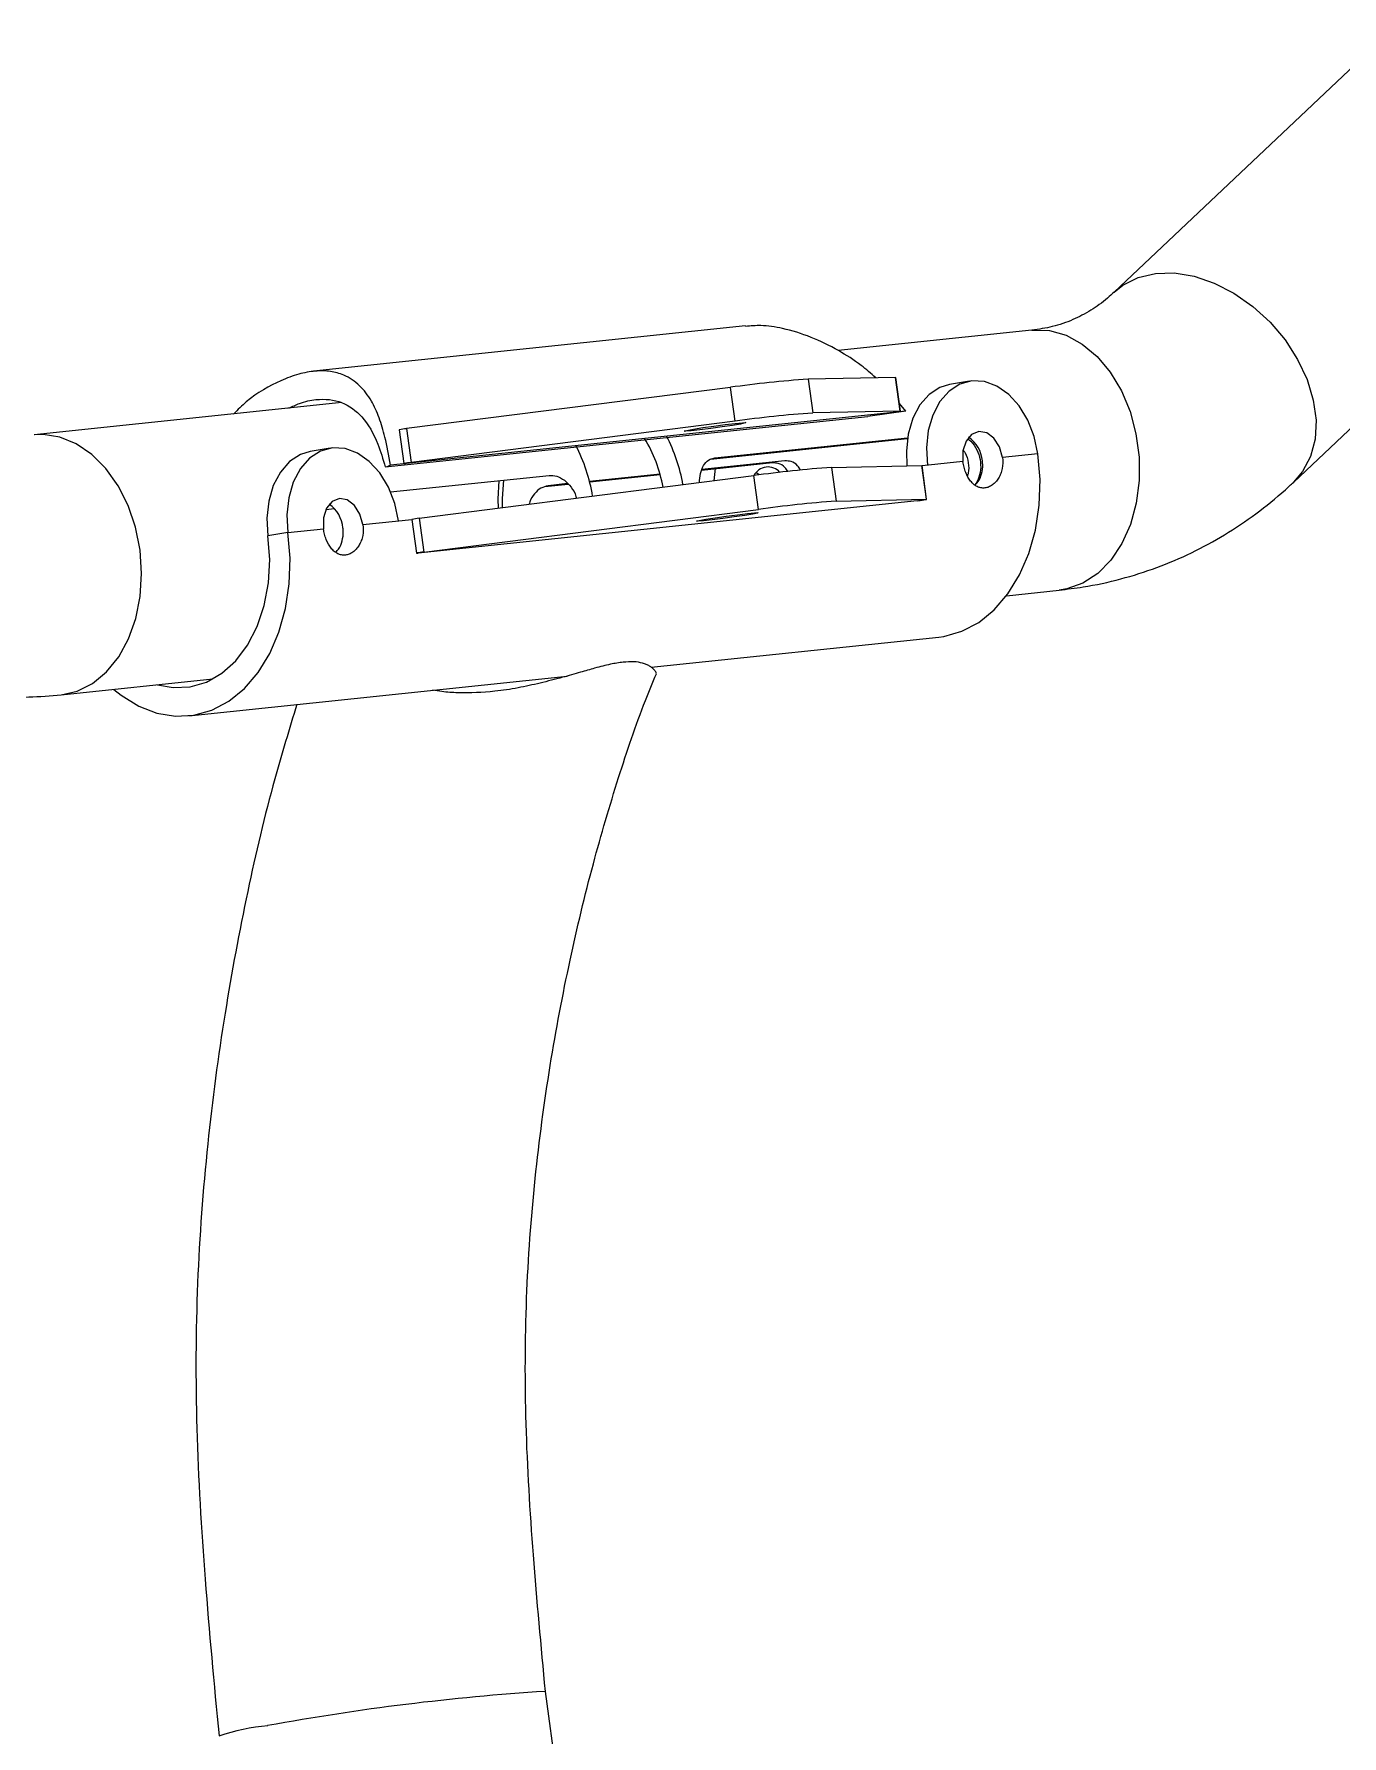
# Model space of a CAD drawing. Header units: millimetres. Extents: x -696 to 165, y -344 to 645.
# Drawn here: x -95.7 to 19.5, y 474.9 to 624.7 of the extents above; entities that cross this region are included whole.
import ezdxf

# ---------------------------------------------------------------- set-up
doc = ezdxf.new("R2010")
doc.units = ezdxf.units.MM

msp = doc.modelspace()

# ---------------------------------------------------------------- linework, layer by layer
at = {"color": 7, "linetype": 'Continuous', "lineweight": 15}
for p, q in [((23.45, 624.68), (-0.6, 601.97)), ((15.2, 585.25), (39.24, 607.96)), ((-33.05, 598.99), (-71.09, 595)), ((-7.84, 598.61), (-24.89, 596.83)), ((-34.38, 593.58), (-62.9, 589.95)), ((-33.97, 590.61), (-34.38, 593.58)), ((-19.84, 594.46), (-27.53, 594.3)), ((-27.53, 594.3), (-27.13, 591.33)), ((-19.84, 594.46), (-19.82, 594.46)), ((-19.43, 591.49), (-19.84, 594.46)), ((-19.42, 591.49), (-19.82, 594.46)), ((-13.33, 594.13), (-15.09, 593.84)), ((-68.6, 592.24), (-95.68, 589.4)), ((-18.94, 591.5), (-19.51, 592.16)), ((-18.94, 591.5), (-64.3, 586.75)), ((-33.97, 590.61), (-62.49, 586.98)), ((-19.43, 591.49), (-27.13, 591.33)), ((-18.94, 591.5), (-22.3, 591.03)), ((-63.53, 589.85), (-63.12, 586.88)), ((-62.9, 589.95), (-62.49, 586.98)), ((-69.61, 588.23), (-71.38, 587.94)), ((-7.31, 587.74), (-10.44, 587.41)), ((-61.79, 582.07), (-32.32, 585.82)), ((-35.72, 586.47), (-35.84, 585.37)), ((-31.92, 582.85), (-32.32, 585.82)), ((-31.86, 585.88), (-32.13, 586.08)), ((-25.48, 586.54), (-17.53, 586.71)), ((-25.48, 586.54), (-25.07, 583.57)), ((-17.53, 586.71), (-17.51, 586.71)), ((-17.12, 583.74), (-17.53, 586.71)), ((-13.91, 587.05), (-17.51, 586.67)), ((-17.11, 583.74), (-17.51, 586.71)), ((-61.38, 579.09), (-31.92, 582.85)), ((-25.07, 583.57), (-17.12, 583.74)), ((-73.33, 580.81), (-70.2, 581.14)), ((-66.73, 581.51), (-62.42, 581.96)), ((-62.42, 581.96), (-62.02, 578.99)), ((-61.79, 582.07), (-61.38, 579.09)), ((-73.33, 580.81), (-75.09, 580.52)), ((-10.07, 575.25), (-5.44, 575.74)), ((-41.36, 568.96), (-16.04, 571.61)), ((-93.28, 566.53), (-79.93, 567.93)), ((-82.06, 564.69), (-48.76, 568.18)), ((-25.09, 291.28), (-50.67, 478.82))]:
    msp.add_line(p, q, dxfattribs=at)
at = {"color": 144, "linetype": 'Continuous', "lineweight": 0}
for p, q in [((-64.76, 586.58), (-22.3, 591.03)), ((-36.13, 587.27), (-18.8, 589.08)), ((-35.75, 587.37), (-18.79, 589.15)), ((-29.58, 587.11), (-36.89, 586.35)), ((-64.3, 584.38), (-50.34, 585.84)), ((-40.58, 585.96), (-46.79, 585.31)), ((-40.57, 585.89), (-46.77, 585.24)), ((-30.67, 586.93), (-36.92, 586.28)), ((-48.65, 585.05), (-50.71, 584.83)), ((-48.71, 585.11), (-50.43, 584.93)), ((-69.22, 582.89), (-70, 582.81)), ((-17.95, 583.61), (-61.87, 579))]:
    msp.add_line(p, q, dxfattribs=at)
at = {"color": 8, "linetype": 'Continuous', "lineweight": 15, "flags": 128}
for points in [[(-0.59, 601.97), (0.17, 602.58), (1.51, 603.25), (3.03, 603.61), (4.69, 603.65), (6.43, 603.36), (8.2, 602.76), (9.94, 601.87), (11.6, 600.71), (13.12, 599.33), (14.45, 597.76), (15.55, 596.05), (16.39, 594.27), (16.93, 592.47), (17.17, 590.7), (17.08, 589.03), (16.69, 587.5), (15.99, 586.17), (15.19, 585.24)], [(-7.84, 598.61), (-7.78, 598.62), (-6.3, 598.58), (-4.83, 598.17), (-3.42, 597.4), (-2.11, 596.31), (-0.95, 594.92), (0.03, 593.29), (0.8, 591.46), (1.32, 589.49), (1.6, 587.45), (1.6, 585.4), (1.34, 583.4), (0.83, 581.53), (0.07, 579.84), (-0.9, 578.38), (-2.05, 577.21), (-3.35, 576.36), (-4.76, 575.85), (-5.44, 575.74)], [(-86.75, 581.27), (-87.4, 583.18), (-88.28, 584.92), (-89.36, 586.44), (-90.6, 587.68), (-91.96, 588.61), (-93.41, 589.2), (-94.89, 589.43), (-95.65, 589.4)], [(-93.28, 566.53), (-91.89, 566.84), (-90.53, 567.53), (-89.3, 568.54), (-88.23, 569.86), (-87.37, 571.44), (-86.73, 573.23), (-86.34, 575.17), (-86.21, 577.2), (-86.35, 579.26), (-86.75, 581.27)]]:
    msp.add_lwpolyline(points, dxfattribs=at)
at = {"color": 7, "linetype": 'Continuous', "lineweight": 15, "flags": 128}
for points in [[(-15.09, 593.84), (-15.95, 593.58), (-16.9, 592.96), (-17.71, 592.04), (-18.33, 590.86), (-18.73, 589.48), (-18.89, 587.98), (-18.84, 586.68)], [(-7.31, 587.74), (-7.64, 589.27), (-8.2, 590.7), (-8.96, 591.95), (-9.88, 592.97), (-10.92, 593.7), (-12.01, 594.1), (-13.12, 594.16), (-14.18, 593.87), (-15.14, 593.25), (-15.95, 592.33), (-16.57, 591.15), (-16.97, 589.78), (-17.13, 588.27), (-17.04, 586.72)], [(-37.63, 589.91), (-36.8, 590.04), (-35.83, 590.18), (-34.84, 590.31), (-33.96, 590.41), (-33.33, 590.47), (-33.02, 590.49), (-33.08, 590.45), (-33.49, 590.36), (-34.2, 590.24), (-35.12, 590.11), (-36.12, 589.97), (-37.07, 589.85), (-37.83, 589.77), (-38.31, 589.73), (-38.44, 589.74), (-38.21, 589.8), (-37.63, 589.91)], [(-20.26, 591.36), (-20.13, 591.38), (-19.98, 591.4), (-19.82, 591.42), (-19.67, 591.44), (-19.54, 591.46), (-19.45, 591.48), (-19.42, 591.49), (-19.43, 591.49)], [(-10.44, 587.41), (-10.7, 588.34), (-11.19, 589.11), (-11.82, 589.59), (-12.51, 589.7), (-13.15, 589.45), (-13.64, 588.85), (-13.91, 588.01), (-13.91, 587.05)], [(-71.38, 587.94), (-72.23, 587.68), (-73.19, 587.06), (-74, 586.13), (-74.62, 584.95), (-75.02, 583.58), (-75.18, 582.08), (-75.09, 580.52)], [(-63.6, 581.84), (-63.93, 583.37), (-64.49, 584.79), (-65.25, 586.05), (-66.17, 587.06), (-67.2, 587.79), (-68.3, 588.2), (-69.41, 588.26), (-70.47, 587.97), (-71.43, 587.35), (-72.23, 586.43), (-72.86, 585.25), (-73.26, 583.87), (-73.42, 582.37), (-73.33, 580.81)], [(-16.04, 571.61), (-15.59, 571.67), (-14.02, 572.12), (-12.52, 572.9), (-11.16, 574.01), (-9.95, 575.42), (-8.93, 577.08), (-8.12, 578.97), (-7.54, 581.03), (-7.21, 583.22), (-7.13, 585.47), (-7.31, 587.74)], [(-62.49, 586.98), (-62.65, 586.95), (-62.81, 586.93), (-62.95, 586.91), (-63.05, 586.89), (-63.11, 586.88), (-63.12, 586.87), (-63.07, 586.88), (-62.98, 586.88)], [(-66.73, 581.51), (-66.99, 582.44), (-67.47, 583.2), (-68.11, 583.68), (-68.8, 583.8), (-69.44, 583.54), (-69.93, 582.95), (-70.2, 582.1), (-70.2, 581.14)], [(-17.95, 583.61), (-17.82, 583.62), (-17.67, 583.64), (-17.51, 583.67), (-17.35, 583.69), (-17.23, 583.71), (-17.14, 583.72), (-17.11, 583.73), (-17.12, 583.74)], [(-36.55, 581.98), (-35.72, 582.11), (-34.75, 582.25), (-33.76, 582.38), (-32.88, 582.49), (-32.25, 582.55), (-31.94, 582.56), (-31.99, 582.52), (-32.41, 582.44), (-33.12, 582.32), (-34.04, 582.18), (-35.04, 582.05), (-35.99, 581.93), (-36.75, 581.84), (-37.23, 581.81), (-37.36, 581.82), (-37.13, 581.88), (-36.55, 581.98)], [(-88.65, 567.01), (-88, 566.49), (-86.47, 565.54), (-84.87, 564.92), (-83.24, 564.66), (-81.61, 564.75), (-80.03, 565.19), (-78.54, 565.98), (-77.17, 567.09), (-75.96, 568.49), (-74.94, 570.16), (-74.13, 572.05), (-73.55, 574.11), (-73.22, 576.29), (-73.15, 578.55), (-73.33, 580.81)], [(-61.38, 579.09), (-61.54, 579.07), (-61.7, 579.05), (-61.84, 579.03), (-61.95, 579.01), (-62.01, 579), (-62.01, 578.99), (-61.97, 578.99), (-61.87, 579)]]:
    msp.add_lwpolyline(points, dxfattribs=at)
at = {"color": 144, "linetype": 'Continuous', "lineweight": 0, "flags": 128}
for points in [[(-54.81, 582.95), (-54.83, 583.75), (-54.75, 585.38)], [(-54.44, 583), (-54.45, 583.79), (-54.33, 585.42)], [(-84.81, 567.42), (-83.44, 567.16), (-81.95, 567.22), (-80.5, 567.65), (-79.15, 568.42), (-77.93, 569.52), (-76.88, 570.91), (-76.03, 572.55), (-75.42, 574.39), (-75.05, 576.37), (-74.94, 578.44), (-75.09, 580.52)]]:
    msp.add_lwpolyline(points, dxfattribs=at)
at = {"color": 7, "linetype": 'Continuous', "lineweight": 15}
for centre, radius, start, end in [((-20.77, 496.82), 97.72, 93.9696, 98.0052), ((-20.36, 493.84), 97.72, 93.9696, 98.0052), ((-62.39, 584.73), 5.24, 95.5701, 102.5698), ((-15.04, 586.86), 2.85, 5.0947, 55.119), ((-65.15, 588.39), 1.85, 282.189, 297.4425), ((-18.71, 489.05), 97.72, 93.9696, 98.0052), ((-31.07, 585.18), 1.4, 41.2537, 152.7673), ((-71.33, 580.96), 2.85, 5.0947, 55.119), ((-18.31, 486.08), 97.72, 93.9696, 98.0052), ((-61.28, 576.85), 5.24, 95.5701, 102.5698), ((-37.59, 272.11), 207.13, 93.6214, 100.4381), ((-73.37, 456.83), 19.05, 95.2424, 108.4553)]:
    msp.add_arc(centre, radius, start, end, dxfattribs=at)
at = {"color": 144, "linetype": 'Continuous', "lineweight": 0}
for centre, radius, start, end in [((-52.84, 582.5), 12.74, 10.4249, 31.1695), ((-53.24, 582.43), 14.91, 10.0112, 27.3868), ((-61.27, 581.58), 14.96, 9.3631, 27.3669)]:
    msp.add_arc(centre, radius, start, end, dxfattribs=at)
for points, knots in [([(-0.6, 601.97), (-0.79, 601.79), (-1.46, 601.18), (-2.66, 600.32), (-4.26, 599.49), (-5.95, 598.89), (-7.23, 598.7), (-7.84, 598.61)], [0, 0, 0, 0, 0.092154, 0.310298, 0.538031, 0.780066, 1, 1, 1, 1]), ([(-73.25, 591.75), (-72.94, 591.9), (-72.13, 592.29), (-70.49, 592.64), (-68.51, 592.42), (-66.67, 591.06), (-65.49, 589.03), (-64.97, 587.27), (-64.76, 586.58)], [0, 0, 0, 0, 0.073845, 0.193351, 0.402412, 0.612981, 0.848671, 1, 1, 1, 1]), ([(-13.48, 589.04), (-13.44, 589.02), (-13.18, 588.85), (-12.78, 588.31), (-12.41, 587.47), (-12.31, 586.54), (-12.46, 585.67), (-12.73, 585.22), (-12.86, 585)], [0, 0, 0, 0, 0.030966, 0.230998, 0.431161, 0.627761, 0.821713, 1, 1, 1, 1]), ([(-37.09, 585.21), (-37.09, 585.27), (-37.11, 585.63), (-36.98, 586.22), (-36.69, 586.88), (-36.25, 587.27), (-35.89, 587.34), (-35.75, 587.37)], [0, 0, 0, 0, 0.0480035, 0.301787, 0.5598956, 0.8214094, 1, 1, 1, 1]), ([(-28.2, 586.3), (-28.28, 586.44), (-28.52, 586.8), (-29, 587.1), (-29.4, 587.11), (-29.58, 587.11)], [0, 0, 0, 0, 0.249002, 0.654925, 1, 1, 1, 1]), ([(-13.88, 588.06), (-13.82, 587.98), (-13.59, 587.66), (-13.42, 586.95), (-13.38, 586.23), (-13.49, 585.88), (-13.52, 585.79)], [0, 0, 0, 0, 0.12409, 0.508801, 0.884739, 1, 1, 1, 1]), ([(-12.83, 584.99), (-12.75, 585.07), (-12.5, 585.33), (-12.24, 585.97), (-12.15, 586.63), (-12.19, 587.01), (-12.2, 587.12)], [0, 0, 0, 0, 0.178358, 0.524243, 0.870676, 1, 1, 1, 1]), ([(-50.34, 585.84), (-50.12, 585.84), (-49.68, 585.82), (-48.98, 585.44), (-48.38, 584.82), (-48.03, 584.24), (-47.95, 583.88), (-47.94, 583.83)], [0, 0, 0, 0, 0.237176, 0.474185, 0.715497, 0.959809, 1, 1, 1, 1]), ([(-29.32, 586.18), (-29.4, 586.31), (-29.64, 586.65), (-30.12, 586.92), (-30.5, 586.93), (-30.67, 586.93)], [0, 0, 0, 0, 0.244188, 0.665019, 1, 1, 1, 1]), ([(-50.43, 584.93), (-50.64, 584.88), (-51.07, 584.77), (-51.64, 584.24), (-52.01, 583.73), (-52.08, 583.37), (-52.09, 583.3)], [0, 0, 0, 0, 0.307879, 0.61547, 0.930472, 1, 1, 1, 1]), ([(-5.44, 575.74), (-4.73, 575.83), (-2.91, 576.05), (-0.02, 576.68), (3.17, 577.68), (6.23, 578.99), (9.15, 580.57), (11.91, 582.43), (13.9, 584.04), (14.96, 585.02), (15.2, 585.25)], [0, 0, 0, 0, 0.091861, 0.237569, 0.382377, 0.526388, 0.670035, 0.813625, 0.957599, 1, 1, 1, 1]), ([(-69.12, 579.08), (-69.04, 579.17), (-68.78, 579.42), (-68.53, 580.06), (-68.44, 580.72), (-68.48, 581.11), (-68.49, 581.21)], [0, 0, 0, 0, 0.178358, 0.5242425, 0.870676, 1, 1, 1, 1]), ([(-43.83, 569.4), (-44.19, 569.35), (-44.75, 569.27), (-45.62, 569.06), (-46.49, 568.83), (-47.67, 568.49), (-49.27, 568.03), (-51.11, 567.56), (-53.09, 567.11), (-55.52, 566.75), (-57.78, 566.66), (-59.6, 566.77), (-60.34, 566.89), (-60.61, 566.94)], [0, 0, 0, 0, 0.082555, 0.127003, 0.17385, 0.25067, 0.34532, 0.459695, 0.570347, 0.685539, 0.868738, 0.951526, 1, 1, 1, 1]), ([(-40.95, 568.4), (-40.94, 568.4), (-40.89, 568.43), (-40.97, 568.6), (-41.19, 568.84), (-41.48, 569.06), (-41.77, 569.2), (-42.2, 569.35), (-42.82, 569.46), (-43.5, 569.42), (-43.83, 569.4)], [0, 0, 0, 0, 0.013557, 0.218284, 0.41229, 0.519136, 0.616644, 0.70466, 0.859141, 1, 1, 1, 1])]:
    msp.add_open_spline(points, degree=3, knots=knots, dxfattribs=at)
at = {"color": 7, "linetype": 'Continuous', "lineweight": 15}
for points, knots in [([(-21.59, 594.43), (-22.01, 594.8), (-23.04, 595.7), (-24.96, 596.92), (-27.31, 598.07), (-29.63, 598.78), (-31.59, 599.08), (-32.6, 598.99), (-33.04, 598.95)], [0, 0, 0, 0, 0.121555, 0.296122, 0.497681, 0.706906, 0.872831, 1, 1, 1, 1]), ([(-64.3, 586.75), (-64.45, 587.59), (-64.73, 589.11), (-65.28, 590.95), (-65.99, 592.5), (-66.99, 593.81), (-68.22, 594.65), (-69.58, 595.03), (-70.91, 595.06), (-72.39, 594.79), (-74.42, 594.02), (-76.46, 592.9), (-77.75, 591.61), (-78.12, 591.24)], [0, 0, 0, 0, 0.110215, 0.197795, 0.287189, 0.389681, 0.496003, 0.569867, 0.645807, 0.719713, 0.795896, 0.94153, 1, 1, 1, 1]), ([(-10.44, 587.41), (-10.39, 587.09), (-10.4, 586.75), (-10.49, 586.29), (-10.54, 586.14), (-10.64, 585.85), (-10.71, 585.72), (-10.86, 585.47), (-10.94, 585.36), (-11.13, 585.15), (-11.22, 585.07), (-11.43, 584.92), (-11.54, 584.86), (-11.76, 584.77), (-11.88, 584.74), (-12.1, 584.72), (-12.22, 584.72), (-12.44, 584.76), (-12.55, 584.8), (-12.77, 584.9), (-12.87, 584.97), (-13.06, 585.13), (-13.15, 585.23), (-13.41, 585.55), (-13.56, 585.81), (-13.73, 586.25), (-13.78, 586.41), (-13.86, 586.72), (-13.89, 586.88), (-13.91, 587.05)], [0, 0, 0, 0, 0.125, 0.125, 0.1875, 0.1875, 0.25, 0.25, 0.3125, 0.3125, 0.375, 0.375, 0.4375, 0.4375, 0.5, 0.5, 0.5625, 0.5625, 0.625, 0.625, 0.6875, 0.6875, 0.75, 0.75, 0.875, 0.875, 0.9375, 0.9375, 1, 1, 1, 1]), ([(-66.73, 581.51), (-66.68, 581.18), (-66.69, 580.85), (-66.78, 580.39), (-66.82, 580.24), (-66.93, 579.95), (-67, 579.82), (-67.15, 579.57), (-67.23, 579.45), (-67.41, 579.25), (-67.51, 579.16), (-67.72, 579.01), (-67.83, 578.95), (-68.05, 578.86), (-68.16, 578.84), (-68.39, 578.81), (-68.51, 578.82), (-68.73, 578.86), (-68.84, 578.89), (-69.05, 579), (-69.15, 579.07), (-69.35, 579.23), (-69.44, 579.32), (-69.7, 579.65), (-69.85, 579.91), (-70.02, 580.35), (-70.07, 580.5), (-70.15, 580.82), (-70.18, 580.98), (-70.2, 581.14)], [0, 0, 0, 0, 0.125, 0.125, 0.1875, 0.1875, 0.25, 0.25, 0.3125, 0.3125, 0.375, 0.375, 0.4375, 0.4375, 0.5, 0.5, 0.5625, 0.5625, 0.625, 0.625, 0.6875, 0.6875, 0.75, 0.75, 0.875, 0.875, 0.9375, 0.9375, 1, 1, 1, 1]), ([(-115.98, 570.83), (-115.31, 570.52), (-113.48, 569.67), (-110.43, 568.52), (-106.84, 567.47), (-103.25, 566.75), (-99.68, 566.36), (-96.35, 566.28), (-94.24, 566.45), (-93.28, 566.53)], [0, 0, 0, 0, 0.090487, 0.24972, 0.408157, 0.565106, 0.720334, 0.87373, 1, 1, 1, 1]), ([(-50.67, 478.82), (-51.04, 482.82), (-51.77, 490.67), (-52.48, 502.23), (-52.45, 513.32), (-51.68, 523.86), (-50.35, 533.79), (-48.6, 543.02), (-46.57, 551.48), (-44.32, 559.09), (-42.45, 564.66), (-41.23, 567.6), (-40.9, 568.38)], [0, 0, 0, 0, 0.1281214, 0.2509754, 0.3692499, 0.4834059, 0.5930676, 0.6976686, 0.7958923, 0.8863574, 0.9698439, 1, 1, 1, 1]), ([(-72.54, 565.69), (-73.21, 563.51), (-74.86, 558.15), (-76.99, 549.07), (-78.99, 538.36), (-80.52, 526.86), (-81.44, 514.65), (-81.49, 501.82), (-80.68, 488.51), (-79.84, 479.5), (-79.4, 474.91)], [0, 0, 0, 0, 0.0775636, 0.1915575, 0.3119129, 0.4390702, 0.5720145, 0.7095865, 0.8519595, 1, 1, 1, 1])]:
    msp.add_open_spline(points, degree=3, knots=knots, dxfattribs=at)

doc.saveas('drawing.dxf')
